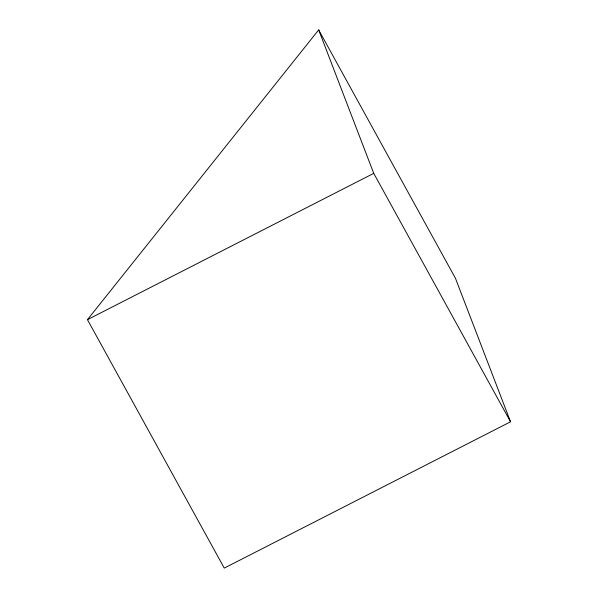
<?xml version="1.0" encoding="UTF-8"?>
<svg xmlns="http://www.w3.org/2000/svg" width="598" height="598" viewBox="0 0 598 598"><rect width="100%" height="100%" fill="white"/><g stroke="black" fill="none" stroke-linecap="round" stroke-linejoin="round"><path stroke-width="0.9" d="M87.458 319.668L318.674 29.9L455.474 278.332L510.543 421.784L224.265 568.1L87.458 319.668L373.735 173.353L318.674 29.9M373.735 173.353L510.543 421.784"/></g></svg>
